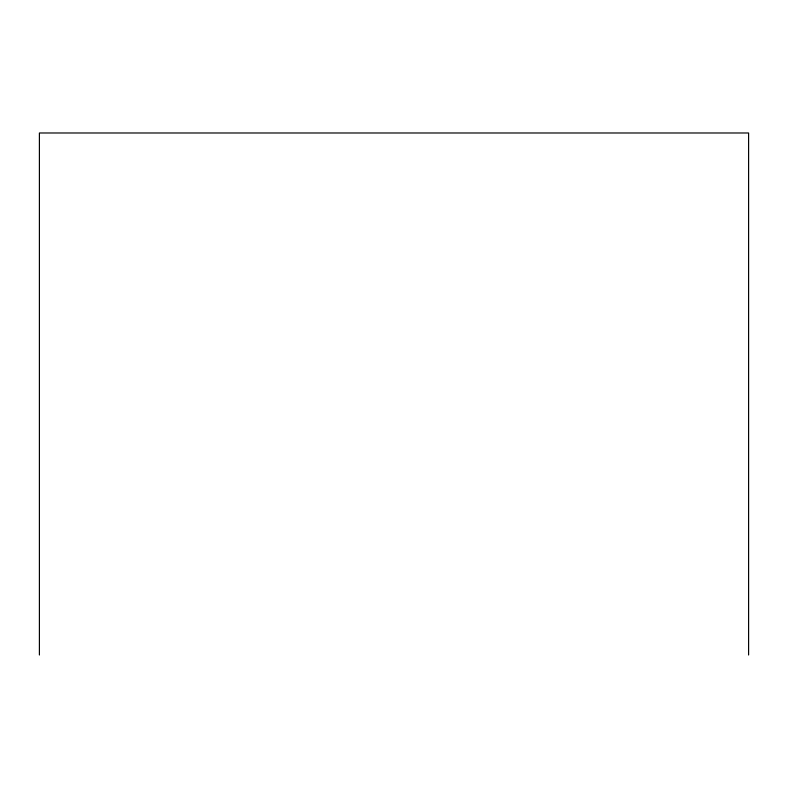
<?xml version="1.0" encoding="UTF-8"?>
<svg xmlns="http://www.w3.org/2000/svg" width="788" height="788" viewBox="0 0 788 788"><rect width="100%" height="100%" fill="white"/><g stroke="black" fill="none" stroke-linecap="round" stroke-linejoin="round"><path stroke-width="1.18" d="M748.6 655.015L748.6 132.985L39.4 132.985L39.4 655.015"/></g></svg>
